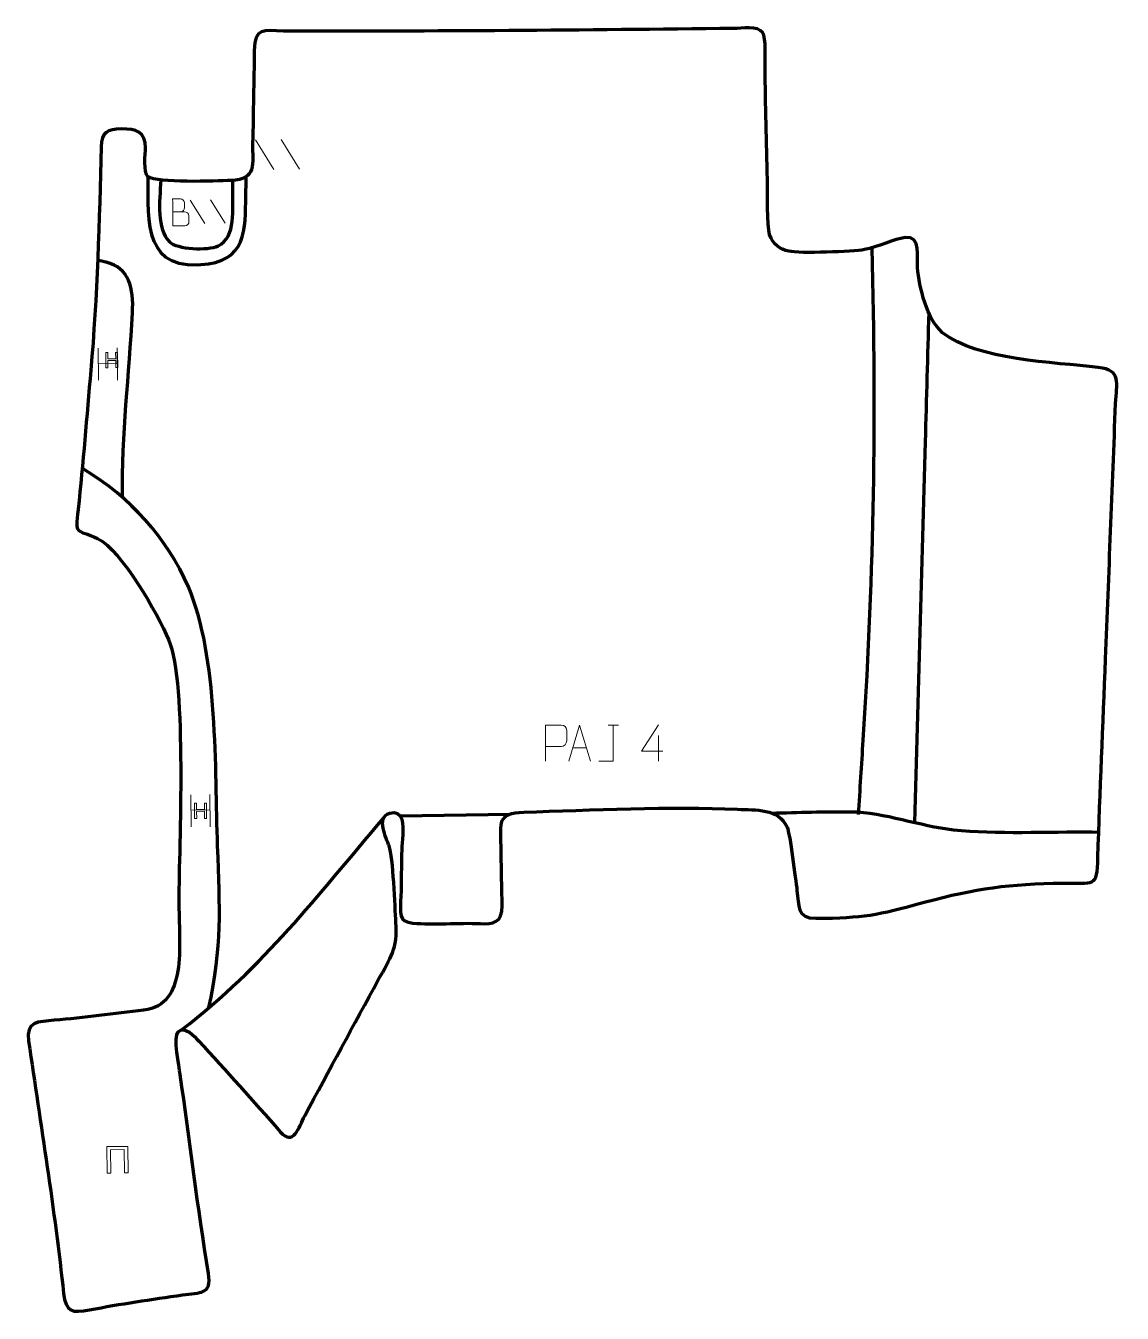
# Model space of a CAD drawing. Header units: millimetres. Extents: x -356 to 401, y -432 to 456.
import ezdxf

# ---------------------------------------------------------------- set-up
doc = ezdxf.new("R2010")
doc.units = ezdxf.units.MM
doc.header["$MEASUREMENT"] = 0
for name, color, linetype in [('layer 1', 7, 'Continuous'), ('layer 2', 7, 'Continuous'), ('layer 3', 7, 'Continuous')]:
    doc.layers.add(name, color=color, linetype=linetype)

msp = doc.modelspace()

# ---------------------------------------------------------------- linework, layer by layer
at = {"layer": 'layer 1', "color": 250, "lineweight": 9}
for points in [[(-197.6229, 377.2304), (-197.6229, 377.2304), (-184.9932, 356.8482), (-184.9932, 356.8482)], [(-179.8945, 377.4604), (-179.8945, 377.4604), (-167.2648, 357.0782), (-167.2648, 357.0782)], [(-242.5955, 335.633), (-242.5955, 335.633), (-232.6359, 319.5598), (-232.6359, 319.5598)], [(-228.6151, 335.8144), (-228.6151, 335.8144), (-218.6554, 319.7412), (-218.6554, 319.7412)], [(-306.1899, 233.5735), (-306.1899, 233.5735), (-305.902, 211.3827), (-305.902, 211.3827)], [(-293.0753, 233.7436), (-293.0753, 233.7436), (-292.7854, 211.3952), (-292.7854, 211.3952)], [(-306.0344, 222.9322), (-306.0344, 222.9322), (-292.9372, 223.1021), (-292.9372, 223.1021)], [(45.8699, -26.5183), (45.8699, -26.5183), (53.0381, -26.5183), (53.0381, -26.5183)], [(80.7018, -33.8174), (80.7018, -33.8174), (80.7018, -51.4821), (80.7018, -51.4821)], [(21.4873, -42.2224), (21.4873, -42.2224), (30.983, -42.2224), (30.983, -42.2224)], [(-242.2677, -74.6782), (-242.2677, -74.6782), (-241.9799, -96.869), (-241.9799, -96.869)], [(-229.1532, -74.5081), (-229.1532, -74.5081), (-228.8633, -96.8565), (-228.8633, -96.8565)], [(-242.1123, -85.3195), (-242.1123, -85.3195), (-229.0151, -85.1496), (-229.0151, -85.1496)]]:
    msp.add_open_spline(points, degree=3, dxfattribs=at)
for points, knots in [([(-254.7282, 327.5498), (-252.0067, 327.5854), (-249.285, 327.6207), (-246.5629, 327.6557), (-246.5629, 327.6557), (-245.0853, 327.662), (-243.6297, 326.3821), (-243.6098, 324.8491), (-243.6098, 324.8491), (-243.5991, 324.005), (-243.5696, 321.7242), (-243.5583, 320.8799), (-243.5583, 320.8799), (-243.5271, 319.4904), (-244.661, 317.9692), (-246.3975, 317.9593), (-246.3975, 317.9593), (-249.1198, 317.9243), (-251.8419, 317.889), (-254.5636, 317.8534), (-254.5636, 317.8534), (-254.6443, 324.075), (-254.725, 330.2963), (-254.8057, 336.5173), (-254.8057, 336.5173), (-253.0303, 336.5403), (-251.2546, 336.5633), (-249.4789, 336.5864), (-249.4789, 336.5864), (-248.2219, 336.6159), (-246.635, 335.2072), (-246.6028, 333.7396), (-246.6028, 333.7396), (-246.583, 332.1943), (-246.5816, 332.0851), (-246.5613, 330.5395), (-246.5613, 330.5395), (-246.5283, 328.9943), (-247.8978, 327.6255), (-249.4013, 327.6189)], [0, 0, 0, 0, 0.09090909, 0.09090909, 0.09090909, 0.09090909, 0.18181818, 0.18181818, 0.18181818, 0.18181818, 0.27272727, 0.27272727, 0.27272727, 0.27272727, 0.36363636, 0.36363636, 0.36363636, 0.36363636, 0.45454545, 0.45454545, 0.45454545, 0.45454545, 0.54545455, 0.54545455, 0.54545455, 0.54545455, 0.63636364, 0.63636364, 0.63636364, 0.63636364, 0.72727273, 0.72727273, 0.72727273, 0.72727273, 0.81818182, 0.81818182, 0.81818182, 0.81818182, 1, 1, 1, 1]), ([(2.5886, -51.4719), (2.5886, -51.4719), (2.5886, -26.5183), (2.5886, -26.5183), (2.5886, -26.5183), (6.1836, -26.5183), (9.7789, -26.5183), (13.3743, -26.5183), (13.3743, -26.5183), (15.6995, -26.5562), (17.2569, -28.0463), (17.2527, -30.4124), (17.2527, -30.4124), (17.2523, -32.4481), (17.2523, -35.5074), (17.2527, -37.5434), (17.2527, -37.5434), (17.2462, -39.4188), (15.434, -41.3607), (13.4244, -41.3798), (13.4244, -41.3798), (13.4244, -41.3798), (2.5886, -41.3798), (2.5886, -41.3798)], [0, 0, 0, 0, 0.14285714, 0.14285714, 0.14285714, 0.14285714, 0.28571429, 0.28571429, 0.28571429, 0.28571429, 0.42857143, 0.42857143, 0.42857143, 0.42857143, 0.57142857, 0.57142857, 0.57142857, 0.57142857, 0.71428571, 0.71428571, 0.71428571, 0.71428571, 1, 1, 1, 1]), ([(18.7647, -51.4718), (18.7647, -51.4718), (26.1357, -26.5183), (26.1357, -26.5183), (26.1357, -26.5183), (26.1357, -26.5183), (33.7056, -51.4718), (33.7056, -51.4718)], [0, 0, 0, 0, 0.33333333, 0.33333333, 0.33333333, 0.33333333, 1, 1, 1, 1]), ([(39.432, -51.4719), (39.432, -51.4719), (49.454, -51.4719), (49.454, -51.4719), (49.454, -51.4719), (49.454, -51.4719), (49.454, -26.5183), (49.454, -26.5183)], [0, 0, 0, 0, 0.33333333, 0.33333333, 0.33333333, 0.33333333, 1, 1, 1, 1]), ([(83.6459, -44.5785), (83.6459, -44.5785), (68.8242, -44.5785), (68.8242, -44.5785), (68.8242, -44.5785), (68.8242, -44.5785), (80.7018, -26.508), (80.7018, -26.508)], [0, 0, 0, 0, 0.33333333, 0.33333333, 0.33333333, 0.33333333, 1, 1, 1, 1])]:
    msp.add_open_spline(points, degree=3, knots=knots, dxfattribs=at)
at = {"layer": 'layer 2', "color": 142, "lineweight": 158}
for points, knots in [([(-271.9268, 351.8468), (-272.1117, 319.7569), (-274.5066, 285.3786), (-230.0438, 291.7063), (-230.0438, 291.7063), (-201.817, 295.7232), (-204.7813, 320.638), (-204.2171, 342.6448), (-204.2171, 342.6448), (-204.1377, 345.7454), (-204.0472, 348.8429), (-203.9434, 351.9427)], [0, 0, 0, 0, 0.25, 0.25, 0.25, 0.25, 0.5, 0.5, 0.5, 0.5, 1, 1, 1, 1]), ([(-262.893, 349.5678), (-263.9921, 334.124), (-265.8245, 315.8713), (-257.0732, 306.9259), (-257.0732, 306.9259), (-251.9391, 301.6781), (-230.4144, 300.7492), (-223.479, 304.0977), (-223.479, 304.0977), (-210.7383, 310.2489), (-213.4617, 329.0499), (-213.2653, 345.0208), (-213.2653, 345.0208), (-213.2653, 345.0208), (-213.2497, 346.2901), (-213.2497, 346.2901), (-213.2497, 346.2901), (-213.2497, 346.2901), (-213.179, 349.286), (-213.179, 349.286)], [0, 0, 0, 0, 0.16666667, 0.16666667, 0.16666667, 0.16666667, 0.33333333, 0.33333333, 0.33333333, 0.33333333, 0.5, 0.5, 0.5, 0.5, 0.66666667, 0.66666667, 0.66666667, 0.66666667, 1, 1, 1, 1]), ([(227.8889, 302.807), (230.9906, 180.9644), (229.4648, 84.7099), (221.7807, -37.0047), (221.7807, -37.0047), (220.7035, -54.0659), (219.6265, -71.1271), (218.5493, -88.1883)], [0, 0, 0, 0, 0.33333333, 0.33333333, 0.33333333, 0.33333333, 1, 1, 1, 1]), ([(-289.4185, 130.1327), (-290.2022, 174.3087), (-284.6524, 214.95), (-282.5293, 257.9365), (-282.5293, 257.9365), (-281.6875, 274.9768), (-284.5282, 288.8373), (-300.7401, 292.8467), (-300.7401, 292.8467), (-302.6867, 293.3281), (-304.6385, 293.7162), (-306.6017, 294.1216)], [0, 0, 0, 0, 0.25, 0.25, 0.25, 0.25, 0.5, 0.5, 0.5, 0.5, 1, 1, 1, 1]), ([(267.2404, 258.0357), (266.4111, 228.3443), (265.5818, 198.6528), (264.7525, 168.9614), (264.7525, 168.9614), (262.3068, 81.3966), (259.8611, -6.1681), (257.4156, -93.7329)], [0, 0, 0, 0, 0.33333333, 0.33333333, 0.33333333, 0.33333333, 1, 1, 1, 1]), ([(-229.9804, -222.3701), (-220.4628, -177.7927), (-222.2033, -154.4183), (-223.7701, -109.8771), (-223.7701, -109.8771), (-225.5859, -57.183), (-223.2215, 20.8481), (-243.9544, 68.718), (-243.9544, 68.718), (-258.5995, 102.5317), (-284.3697, 130.9673), (-315.9054, 149.789), (-315.9054, 149.789), (-315.9054, 149.789), (-317.2497, 150.586), (-317.2497, 150.586)], [0, 0, 0, 0, 0.2, 0.2, 0.2, 0.2, 0.4, 0.4, 0.4, 0.4, 0.6, 0.6, 0.6, 0.6, 1, 1, 1, 1]), ([(158.6928, -87.2429), (176.7241, -86.9626), (195.7017, -86.1273), (213.6122, -86.3683), (213.6122, -86.3683), (236.6046, -86.6777), (260.7946, -96.2081), (284.4201, -98.7757), (284.4201, -98.7757), (313.1049, -101.8931), (350.2773, -100.023), (380.047, -100.3349), (380.047, -100.3349), (380.047, -100.3349), (384.5795, -100.3824), (384.5795, -100.3824)], [0, 0, 0, 0, 0.2, 0.2, 0.2, 0.2, 0.4, 0.4, 0.4, 0.4, 0.6, 0.6, 0.6, 0.6, 1, 1, 1, 1])]:
    msp.add_open_spline(points, degree=3, knots=knots, dxfattribs=at)
at = {"layer": 'layer 2', "color": 142, "lineweight": 9}
for points, knots in [([(-300.8494, 219.9941), (-300.8494, 219.9941), (-300.9857, 230.4984), (-300.9857, 230.4984), (-300.9857, 230.4984), (-300.9857, 230.4984), (-299.5919, 230.5165), (-299.5919, 230.5165), (-299.5919, 230.5165), (-299.5919, 230.5165), (-299.5357, 226.1887), (-299.5357, 226.1887), (-299.5357, 226.1887), (-299.5357, 226.1887), (-294.1075, 226.2591), (-294.1075, 226.2591), (-294.1075, 226.2591), (-294.1075, 226.2591), (-294.1636, 230.5869), (-294.1636, 230.5869), (-294.1636, 230.5869), (-294.1636, 230.5869), (-292.7699, 230.605), (-292.7699, 230.605), (-292.7699, 230.605), (-292.7699, 230.605), (-292.6337, 220.1007), (-292.6337, 220.1007), (-292.6337, 220.1007), (-292.6337, 220.1007), (-294.0274, 220.0826), (-294.0274, 220.0826), (-294.0274, 220.0826), (-294.0274, 220.0826), (-294.0915, 225.0267), (-294.0915, 225.0267), (-294.0915, 225.0267), (-294.0915, 225.0267), (-299.5197, 224.9563), (-299.5197, 224.9563), (-299.5197, 224.9563), (-299.5197, 224.9563), (-299.4556, 220.0122), (-299.4556, 220.0122), (-299.4556, 220.0122), (-299.4556, 220.0122), (-300.8494, 219.9941), (-300.8494, 219.9941)], [0, 0, 0, 0, 0.07692308, 0.07692308, 0.07692308, 0.07692308, 0.15384615, 0.15384615, 0.15384615, 0.15384615, 0.23076923, 0.23076923, 0.23076923, 0.23076923, 0.30769231, 0.30769231, 0.30769231, 0.30769231, 0.38461538, 0.38461538, 0.38461538, 0.38461538, 0.46153846, 0.46153846, 0.46153846, 0.46153846, 0.53846154, 0.53846154, 0.53846154, 0.53846154, 0.61538462, 0.61538462, 0.61538462, 0.61538462, 0.69230769, 0.69230769, 0.69230769, 0.69230769, 0.76923077, 0.76923077, 0.76923077, 0.76923077, 0.84615385, 0.84615385, 0.84615385, 0.84615385, 1, 1, 1, 1]), ([(-239.6052, -91.0729), (-239.6052, -91.0729), (-239.7414, -80.5685), (-239.7414, -80.5685), (-239.7414, -80.5685), (-239.7414, -80.5685), (-238.3477, -80.5505), (-238.3477, -80.5505), (-238.3477, -80.5505), (-238.3477, -80.5505), (-238.2915, -84.8783), (-238.2915, -84.8783), (-238.2915, -84.8783), (-238.2915, -84.8783), (-232.8633, -84.8079), (-232.8633, -84.8079), (-232.8633, -84.8079), (-232.8633, -84.8079), (-232.9194, -80.4801), (-232.9194, -80.4801), (-232.9194, -80.4801), (-232.9194, -80.4801), (-231.5257, -80.462), (-231.5257, -80.462), (-231.5257, -80.462), (-231.5257, -80.462), (-231.3895, -90.9663), (-231.3895, -90.9663), (-231.3895, -90.9663), (-231.3895, -90.9663), (-232.7832, -90.9844), (-232.7832, -90.9844), (-232.7832, -90.9844), (-232.7832, -90.9844), (-232.8473, -86.0403), (-232.8473, -86.0403), (-232.8473, -86.0403), (-232.8473, -86.0403), (-238.2755, -86.1107), (-238.2755, -86.1107), (-238.2755, -86.1107), (-238.2755, -86.1107), (-238.2114, -91.0548), (-238.2114, -91.0548), (-238.2114, -91.0548), (-238.2114, -91.0548), (-239.6052, -91.0729), (-239.6052, -91.0729)], [0, 0, 0, 0, 0.07692308, 0.07692308, 0.07692308, 0.07692308, 0.15384615, 0.15384615, 0.15384615, 0.15384615, 0.23076923, 0.23076923, 0.23076923, 0.23076923, 0.30769231, 0.30769231, 0.30769231, 0.30769231, 0.38461538, 0.38461538, 0.38461538, 0.38461538, 0.46153846, 0.46153846, 0.46153846, 0.46153846, 0.53846154, 0.53846154, 0.53846154, 0.53846154, 0.61538462, 0.61538462, 0.61538462, 0.61538462, 0.69230769, 0.69230769, 0.69230769, 0.69230769, 0.76923077, 0.76923077, 0.76923077, 0.76923077, 0.84615385, 0.84615385, 0.84615385, 0.84615385, 1, 1, 1, 1]), ([(-239.6052, -91.0729), (-239.6052, -91.0729), (-239.7414, -80.5685), (-239.7414, -80.5685), (-239.7414, -80.5685), (-239.7414, -80.5685), (-238.3477, -80.5505), (-238.3477, -80.5505), (-238.3477, -80.5505), (-238.3477, -80.5505), (-238.2915, -84.8783), (-238.2915, -84.8783), (-238.2915, -84.8783), (-238.2915, -84.8783), (-232.8633, -84.8079), (-232.8633, -84.8079), (-232.8633, -84.8079), (-232.8633, -84.8079), (-232.9194, -80.4801), (-232.9194, -80.4801), (-232.9194, -80.4801), (-232.9194, -80.4801), (-231.5257, -80.462), (-231.5257, -80.462), (-231.5257, -80.462), (-231.5257, -80.462), (-231.3895, -90.9663), (-231.3895, -90.9663), (-231.3895, -90.9663), (-231.3895, -90.9663), (-232.7832, -90.9844), (-232.7832, -90.9844), (-232.7832, -90.9844), (-232.7832, -90.9844), (-232.8473, -86.0403), (-232.8473, -86.0403), (-232.8473, -86.0403), (-232.8473, -86.0403), (-238.2755, -86.1107), (-238.2755, -86.1107), (-238.2755, -86.1107), (-238.2755, -86.1107), (-238.2114, -91.0548), (-238.2114, -91.0548), (-238.2114, -91.0548), (-238.2114, -91.0548), (-239.6052, -91.0729), (-239.6052, -91.0729)], [0, 0, 0, 0, 0.07692308, 0.07692308, 0.07692308, 0.07692308, 0.15384615, 0.15384615, 0.15384615, 0.15384615, 0.23076923, 0.23076923, 0.23076923, 0.23076923, 0.30769231, 0.30769231, 0.30769231, 0.30769231, 0.38461538, 0.38461538, 0.38461538, 0.38461538, 0.46153846, 0.46153846, 0.46153846, 0.46153846, 0.53846154, 0.53846154, 0.53846154, 0.53846154, 0.61538462, 0.61538462, 0.61538462, 0.61538462, 0.69230769, 0.69230769, 0.69230769, 0.69230769, 0.76923077, 0.76923077, 0.76923077, 0.76923077, 0.84615385, 0.84615385, 0.84615385, 0.84615385, 1, 1, 1, 1]), ([(-300.1387, -317.4762), (-300.1387, -317.4762), (-285.7848, -317.29), (-285.7848, -317.29), (-285.7848, -317.29), (-285.7848, -317.29), (-285.5476, -335.5773), (-285.5476, -335.5773), (-285.5476, -335.5773), (-285.5476, -335.5773), (-287.974, -335.6087), (-287.974, -335.6087), (-287.974, -335.6087), (-287.974, -335.6087), (-288.1834, -319.4669), (-288.1834, -319.4669), (-288.1834, -319.4669), (-288.1834, -319.4669), (-297.6846, -319.5901), (-297.6846, -319.5901), (-297.6846, -319.5901), (-297.6846, -319.5901), (-297.4752, -335.732), (-297.4752, -335.732), (-297.4752, -335.732), (-297.4752, -335.732), (-299.9015, -335.7635), (-299.9015, -335.7635), (-299.9015, -335.7635), (-299.9015, -335.7635), (-300.1387, -317.4762), (-300.1387, -317.4762)], [0, 0, 0, 0, 0.11111111, 0.11111111, 0.11111111, 0.11111111, 0.22222222, 0.22222222, 0.22222222, 0.22222222, 0.33333333, 0.33333333, 0.33333333, 0.33333333, 0.44444444, 0.44444444, 0.44444444, 0.44444444, 0.55555556, 0.55555556, 0.55555556, 0.55555556, 0.66666667, 0.66666667, 0.66666667, 0.66666667, 0.77777778, 0.77777778, 0.77777778, 0.77777778, 1, 1, 1, 1])]:
    msp.add_open_spline(points, degree=3, knots=knots, dxfattribs=at)
at = {"layer": 'layer 2', "color": 142, "lineweight": 158}
for points in [[(-97.7076, -89.2822), (-97.7076, -89.2822), (-21.6652, -87.943), (-21.6652, -87.943)], [(-248.6242, -236.9832), (-190.1989, -191.2784), (-156.7803, -146.7272), (-108.9459, -90.4767)]]:
    msp.add_open_spline(points, degree=3, dxfattribs=at)
at = {"layer": 'layer 3', "color": 242, "lineweight": 158}
msp.add_open_spline([(-100.6593, -162.5403), (-99.3754, -181.4163), (-104.1988, -186.6897), (-112.7999, -202.4402), (-112.7999, -202.4402), (-129.708, -233.6676), (-146.898, -264.9204), (-163.5827, -296.246), (-163.5827, -296.246), (-167.8311, -304.2225), (-171.3618, -317.6851), (-180.6093, -307.1573), (-180.6093, -307.1573), (-199.0803, -286.1838), (-217.8661, -265.1523), (-236.8039, -244.6044), (-236.8039, -244.6044), (-239.742, -241.4002), (-246.2724, -233.8868), (-250.954, -238.2075), (-250.954, -238.2075), (-254.6451, -241.6138), (-250.3598, -262.3813), (-249.5634, -267.6327), (-249.5634, -267.6327), (-243.1735, -313.2297), (-237.4877, -359.6523), (-230.0639, -404.9989), (-230.0639, -404.9989), (-227.6373, -419.8216), (-235.6848, -418.0007), (-247.9615, -419.7598), (-247.9615, -419.7598), (-269.1973, -422.8025), (-291.1283, -426.0468), (-312.1596, -430.0963), (-312.1596, -430.0963), (-324.3444, -432.4423), (-328.6545, -431.5144), (-330.0508, -418.7221), (-330.0508, -418.7221), (-336.3294, -361.2069), (-345.8768, -302.13), (-354.2587, -244.6552), (-354.2587, -244.6552), (-356.2379, -231.0836), (-347.6844, -231.2057), (-336.5826, -230.2892), (-336.5826, -230.2892), (-316.0531, -228.5113), (-295.3351, -225.5679), (-274.8155, -223.2123), (-274.8155, -223.2123), (-258.8789, -221.3828), (-254.0005, -210.5651), (-251.2302, -196.1008), (-251.2302, -196.1008), (-248.9995, -183.1356), (-250.4531, -161.7027), (-250.4933, -147.6926), (-250.4933, -147.6926), (-250.5962, -109.8492), (-244.6583, 1.3944), (-257.6195, 32.4234), (-257.6195, 32.4234), (-264.9656, 49.738), (-290.0036, 94.137), (-306.5815, 102.1622), (-306.5815, 102.1622), (-321.4633, 109.3662), (-322.1256, 103.3098), (-320.0894, 122.1835), (-320.0894, 122.1835), (-316.6454, 154.1088), (-314.1551, 186.3548), (-311.3201, 218.3572), (-311.3201, 218.3572), (-306.9042, 268.2041), (-305.4118, 322.482), (-304.1297, 372.4898), (-304.1297, 372.4898), (-303.8675, 382.7166), (-300.1228, 384.6494), (-289.9906, 384.7962), (-289.9906, 384.7962), (-280.0734, 384.9399), (-273.6112, 382.818), (-273.5445, 371.812), (-273.5445, 371.812), (-273.6573, 367.5288), (-275.1339, 354.7399), (-271.9268, 351.8468), (-271.9268, 351.8468), (-265.4199, 347.2608), (-225.2744, 348.7875), (-214.5609, 349.2095), (-214.5609, 349.2095), (-196.5105, 349.9204), (-199.892, 360.4176), (-199.5715, 374.9556), (-199.5715, 374.9556), (-199.1008, 396.2801), (-198.7897, 417.5985), (-198.4129, 438.924), (-198.4129, 438.924), (-198.1237, 455.2849), (-191.9796, 452.6159), (-178.2476, 452.371), (-178.2476, 452.371), (-74.8908, 451.8917), (29.2821, 453.0348), (132.6465, 454.1319), (132.6465, 454.1319), (138.0018, 454.1888), (149.2096, 456.0039), (152.4481, 451.3889), (152.4481, 451.3889), (155.2903, 447.3386), (154.1497, 432.9516), (154.2116, 427.2461), (154.2116, 427.2461), (154.4909, 401.503), (155.3036, 375.7655), (155.8172, 350.026), (155.8172, 350.026), (155.9569, 342.6534), (155.645, 317.3042), (157.382, 311.985), (157.382, 311.985), (159.669, 304.9818), (164.6236, 301.7715), (170.5466, 300.4054), (170.5466, 300.4054), (178.0814, 298.6677), (215.1081, 300.0573), (222.8293, 301.497), (222.8293, 301.497), (231.6852, 303.3252), (243.7271, 308.9359), (250.8565, 309.8416), (250.8565, 309.8416), (262.3937, 311.3071), (258.9666, 296.0314), (259.4791, 289.1437), (259.4791, 289.1437), (260.4805, 275.6841), (266.1403, 253.2504), (276.7201, 244.2114), (276.7201, 244.2114), (300.9405, 225.1411), (353.4609, 223.7658), (384.2266, 220.2588), (384.2266, 220.2588), (400.8416, 218.3648), (396.7775, 209.2957), (396.2308, 195.3511), (396.2308, 195.3511), (393.9278, 136.6037), (391.635, 77.8557), (389.3378, 19.1081), (389.3378, 19.1081), (387.5525, -26.5338), (385.4571, -72.3643), (383.9814, -117.9928), (383.9814, -117.9928), (383.8005, -139.2935), (380.8536, -135.2276), (360.1159, -135.5798), (360.1159, -135.5798), (322.4406, -136.2197), (300.4288, -139.0261), (263.9614, -148.8657), (263.9614, -148.8657), (230.8746, -157.9169), (222.7077, -159.5013), (189.2767, -159.9261), (189.2767, -159.9261), (176.0249, -160.1546), (177.6821, -151.1446), (176.2561, -140.4189), (176.2561, -140.4189), (175.2916, -133.2044), (171.4002, -101.4964), (169.4761, -96.9908), (169.4761, -96.9908), (162.9792, -83.6664), (148.0085, -85.3608), (135.2002, -84.6874), (135.2002, -84.6874), (89.4816, -82.5556), (33.627, -85.163), (-12.4216, -86.675), (-12.4216, -86.675), (-30.7203, -87.2759), (-28.2774, -93.7264), (-28.0386, -110.1099), (-28.0386, -110.1099), (-27.8395, -123.8765), (-27.592, -137.5245), (-27.2948, -151.2862), (-27.2948, -151.2862), (-27.04, -163.076), (-33.8648, -163.9509), (-42.314, -163.55), (-42.314, -163.55), (-57.3556, -162.8362), (-74.8155, -164.6571), (-88.9979, -163.1512), (-88.9979, -163.1512), (-98.8794, -162.1019), (-97.6973, -157.3944), (-97.2009, -144.1508), (-97.2009, -144.1508), (-96.6547, -129.5777), (-97.3016, -117.1602), (-95.9458, -102.336), (-95.9458, -102.336), (-95.402, -96.3898), (-95.4186, -84.2986), (-104.9599, -87.3706), (-104.9599, -87.3706), (-114.6319, -90.4846), (-107.2882, -104.5182), (-105.2877, -109.9953), (-105.2877, -109.9953), (-102.4817, -117.6777), (-101.3624, -152.2827), (-100.6593, -162.5403)], degree=3, knots=[0, 0, 0, 0, 0.01724138, 0.01724138, 0.01724138, 0.01724138, 0.03448276, 0.03448276, 0.03448276, 0.03448276, 0.05172414, 0.05172414, 0.05172414, 0.05172414, 0.06896552, 0.06896552, 0.06896552, 0.06896552, 0.0862069, 0.0862069, 0.0862069, 0.0862069, 0.10344828, 0.10344828, 0.10344828, 0.10344828, 0.12068966, 0.12068966, 0.12068966, 0.12068966, 0.13793103, 0.13793103, 0.13793103, 0.13793103, 0.15517241, 0.15517241, 0.15517241, 0.15517241, 0.17241379, 0.17241379, 0.17241379, 0.17241379, 0.18965517, 0.18965517, 0.18965517, 0.18965517, 0.20689655, 0.20689655, 0.20689655, 0.20689655, 0.22413793, 0.22413793, 0.22413793, 0.22413793, 0.24137931, 0.24137931, 0.24137931, 0.24137931, 0.25862069, 0.25862069, 0.25862069, 0.25862069, 0.27586207, 0.27586207, 0.27586207, 0.27586207, 0.29310345, 0.29310345, 0.29310345, 0.29310345, 0.31034483, 0.31034483, 0.31034483, 0.31034483, 0.32758621, 0.32758621, 0.32758621, 0.32758621, 0.34482759, 0.34482759, 0.34482759, 0.34482759, 0.36206897, 0.36206897, 0.36206897, 0.36206897, 0.37931034, 0.37931034, 0.37931034, 0.37931034, 0.39655172, 0.39655172, 0.39655172, 0.39655172, 0.4137931, 0.4137931, 0.4137931, 0.4137931, 0.43103448, 0.43103448, 0.43103448, 0.43103448, 0.44827586, 0.44827586, 0.44827586, 0.44827586, 0.46551724, 0.46551724, 0.46551724, 0.46551724, 0.48275862, 0.48275862, 0.48275862, 0.48275862, 0.5, 0.5, 0.5, 0.5, 0.51724138, 0.51724138, 0.51724138, 0.51724138, 0.53448276, 0.53448276, 0.53448276, 0.53448276, 0.55172414, 0.55172414, 0.55172414, 0.55172414, 0.56896552, 0.56896552, 0.56896552, 0.56896552, 0.5862069, 0.5862069, 0.5862069, 0.5862069, 0.60344828, 0.60344828, 0.60344828, 0.60344828, 0.62068966, 0.62068966, 0.62068966, 0.62068966, 0.63793103, 0.63793103, 0.63793103, 0.63793103, 0.65517241, 0.65517241, 0.65517241, 0.65517241, 0.67241379, 0.67241379, 0.67241379, 0.67241379, 0.68965517, 0.68965517, 0.68965517, 0.68965517, 0.70689655, 0.70689655, 0.70689655, 0.70689655, 0.72413793, 0.72413793, 0.72413793, 0.72413793, 0.74137931, 0.74137931, 0.74137931, 0.74137931, 0.75862069, 0.75862069, 0.75862069, 0.75862069, 0.77586207, 0.77586207, 0.77586207, 0.77586207, 0.79310345, 0.79310345, 0.79310345, 0.79310345, 0.81034483, 0.81034483, 0.81034483, 0.81034483, 0.82758621, 0.82758621, 0.82758621, 0.82758621, 0.84482759, 0.84482759, 0.84482759, 0.84482759, 0.86206897, 0.86206897, 0.86206897, 0.86206897, 0.87931034, 0.87931034, 0.87931034, 0.87931034, 0.89655172, 0.89655172, 0.89655172, 0.89655172, 0.9137931, 0.9137931, 0.9137931, 0.9137931, 0.93103448, 0.93103448, 0.93103448, 0.93103448, 0.94827586, 0.94827586, 0.94827586, 0.94827586, 0.96551724, 0.96551724, 0.96551724, 0.96551724, 1, 1, 1, 1], dxfattribs=at)

doc.saveas('drawing.dxf')
